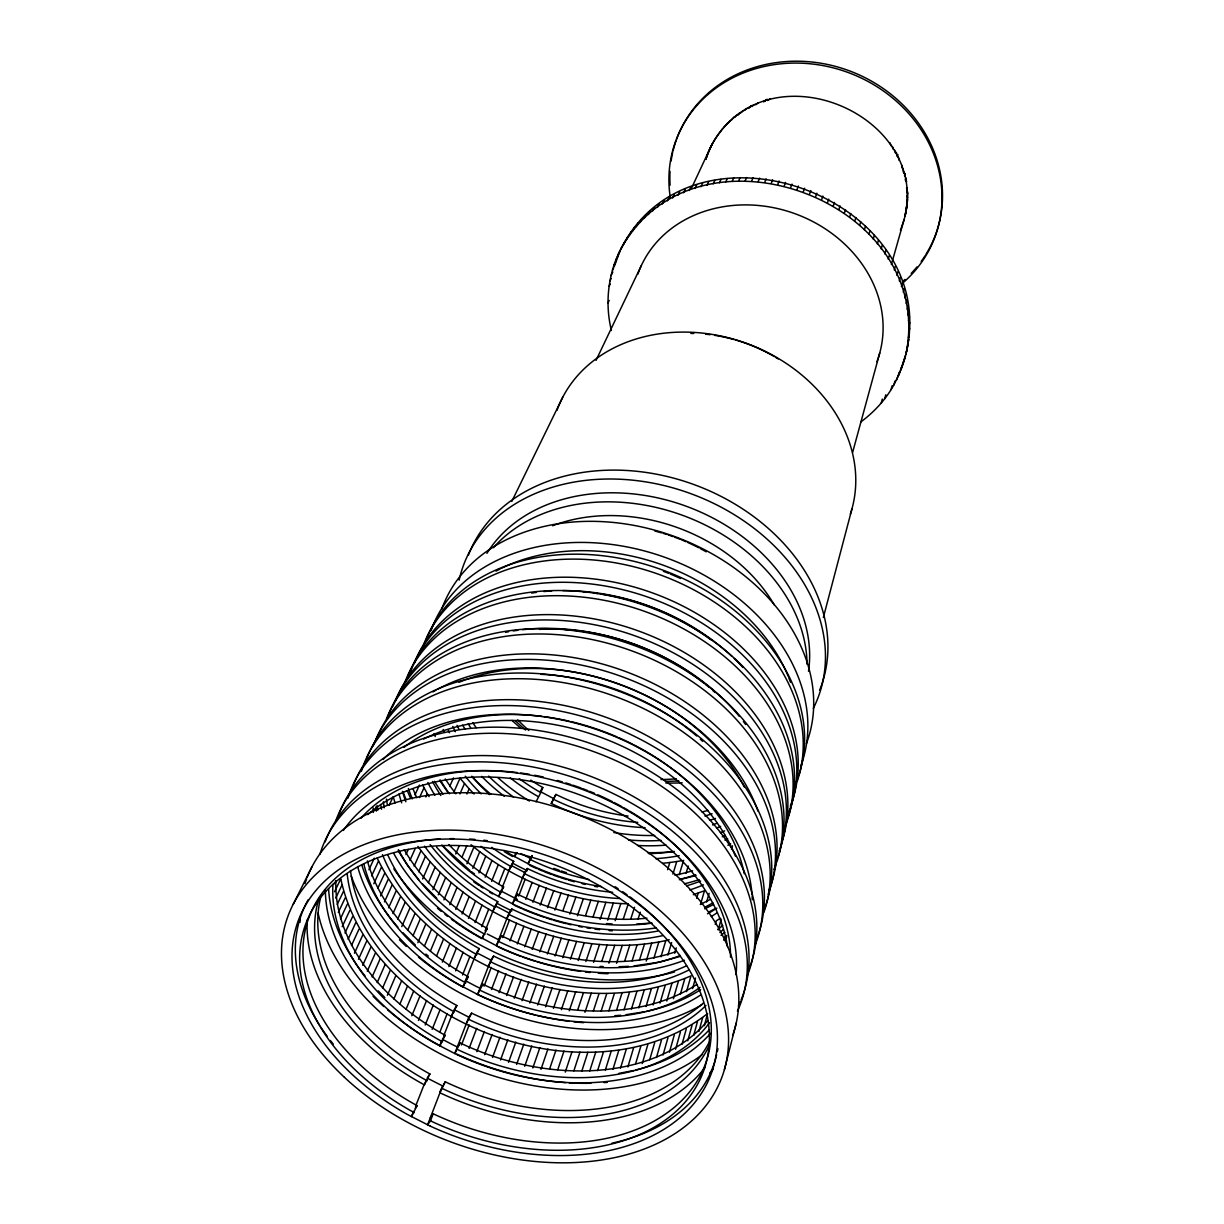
<?xml version="1.0" encoding="UTF-8"?>
<svg xmlns="http://www.w3.org/2000/svg" width="1224" height="1224" viewBox="0 0 1224 1224"><rect width="100%" height="100%" fill="white"/><g stroke="black" fill="none" stroke-linecap="round" stroke-linejoin="round"><path stroke-width="1.5" d="M906.969 348.763C931.816 197.722 693.549 113.71 620.537 249.742C692.004 105.371 944.209 198.028 905.867 354.21L907.933 344.969M891.378 264.522L904.23 219.142C930.653 119.279 782.335 51.515 720.492 131.565A103.642 92.764 20.4 0 0 705.973 159.105M611.403 330.495C604.503 302.313 608.236 271.682 622.297 246.223M906.678 208.157L907.581 199.038M905.133 215.822L906.892 203.781M905.194 215.424L905.944 211.584M905.745 213.282L906.234 210.727M896.534 380.083L899.87 371.285C892.786 391.695 878.159 409 860.931 421.882M908.392 337.686L909.356 333.907M901.002 370.046L905.469 355.756L898.89 375.125M907.81 343.255L908.774 339.461M902.884 364.859L903.847 361.034M904.505 359.581L906.831 350.401M724.394 1069.654L736.236 1023.034M908.744 326.395L909.707 322.631M893.933 384.933L894.912 381.077M908.698 332.056L909.661 328.292M908.514 320.703L909.478 316.955M891.103 389.645L892.097 385.79M908.009 314.996L908.988 311.263M907.229 309.274L908.208 305.556M884.768 398.657L885.778 394.786M823.354 617.477L851.919 508.985M906.188 303.567L907.168 299.849M881.28 402.941L882.305 399.07M904.873 297.86L905.852 294.158M704.351 1025.651L707.594 1013.579C589.937 1105.012 371.958 1024.197 340.777 878.832L334.565 891.715M903.281 292.184L904.276 288.482M698.919 1031.48L702.653 1017.695M901.43 286.538L902.425 282.851M693.702 1035.382L697.466 1021.596M899.303 280.939L900.313 277.267M852.638 452.344L879.75 352.971M896.917 275.4L897.926 271.728M687.75 1040.798L692.019 1025.284M718.228 929.98L721.196 919.163M682.028 1044.256L686.327 1028.741M715.26 924.457L716.254 920.846L720.339 918.245M675.602 1049.213L680.422 1031.985M692.57 988.579L695.492 978.083M731.508 849.395L732.503 845.799M894.27 269.923L895.295 266.266M669.421 1052.212L674.286 1034.999M686.542 991.608L690.979 975.865C578.34 1024.167 429.991 968.719 377.176 858.009M663.041 1054.981L667.952 1037.768M680.314 994.393L684.797 978.664M706.661 901.95L709.124 893.321M907.061 205.571L907.673 193.759L906.632 187.899M888.226 259.197L889.267 255.571M656.462 1057.505L661.419 1040.308M673.384 998.707L678.417 981.235M700.495 904.551L704.473 890.751L693.319 894.729M649.699 1059.8L654.702 1042.603M666.789 1001.033L671.869 983.576M696.67 898.294L698.17 893.122M884.83 253.995L885.885 250.369M881.188 248.885L882.259 245.274M642.248 1063.564L647.802 1044.669M660.011 1003.114L665.137 985.672M674.669 953.236L676.26 947.85M904.521 175.981L905.056 173.885L903.389 171.972L903.052 169.004M635.654 1063.641L640.749 1046.489M653.081 1004.965L658.267 987.523M667.891 955.118L671.624 942.526M877.317 243.897L878.404 240.302M627.881 1066.915L633.542 1048.05M646.012 1006.556L651.245 989.145M660.975 956.755L665.825 940.583L669.268 939.757M686.052 873.248L688.209 866.056M873.232 239.047L874.319 235.452M620.491 1068.231L626.214 1049.381M638.806 1007.918L644.084 990.507M653.922 958.147L658.818 941.99L665.825 940.583M679.259 874.686L683.619 860.304M897.926 154.576L897.391 156.641L896.32 152.296M612.964 1069.286L618.747 1050.452M631.462 1009.035L636.817 991.639M646.196 961.085L651.703 943.153L658.818 941.99M672.909 874.104L676.765 861.528L681.906 860.61M868.918 234.32L870.019 230.755M904.276 219.218L900.466 230.234M605.329 1070.097L611.174 1051.278M624.026 1009.892L629.427 992.511M639.463 960.197L644.482 944.071L651.703 943.153M667.585 869.698L669.819 862.507L676.765 861.528M864.389 229.76L865.506 226.195M614.218 266.679L619.895 251.211L618.135 254.73M597.587 1070.648L603.493 1051.86M616.483 1010.519L621.945 993.154M632.089 960.871L637.153 944.744L644.482 944.071M589.754 1070.969L595.721 1052.196M608.864 1010.886L614.372 993.536M624.638 961.284L629.748 945.173L637.153 944.744M638.071 919.025L640.244 912.171M859.661 225.338L860.778 221.789M581.844 1071.031L587.872 1052.273M601.152 1011.009L606.737 993.674M616.529 963.242L622.282 945.372L629.748 945.173M630.681 919.239L634.537 907.259M854.735 221.1L855.882 217.551M573.872 1070.847L579.962 1052.104M593.395 1010.886L599.026 993.582M608.925 963.181L614.739 945.311L622.282 945.372M623.245 919.209L628.264 903.817C571.241 902.532 514.769 881.418 471.056 844.744M849.624 217.03L850.787 213.496M565.274 1072.117L572.006 1051.691M584.995 1012.263L591.269 993.23M601.871 961.069L607.165 945.02L614.739 945.311M615.198 920.662L620.828 903.572M844.346 213.144L845.509 209.61M557.762 1069.73L564.004 1051.049M577.713 1009.922L583.481 992.649M593.594 962.309L599.546 944.484L607.165 945.02M607.655 920.142L613.346 903.067M838.884 209.442L840.077 205.923M549.668 1068.812L555.971 1050.146M569.252 1010.794L575.663 991.807M585.883 961.513L591.896 943.704L599.546 944.484M600.112 919.392L605.865 902.348M540.977 1069.348L547.924 1048.999M561.342 1009.693L567.829 990.751M578.172 960.473L584.246 942.694L591.896 943.704M593.12 916.715L598.352 901.384M833.284 205.953L834.493 202.434M532.838 1067.94L539.876 1047.622M553.447 1008.362L559.995 989.436M570.445 959.203L576.581 941.44L584.246 942.694M585.562 915.491L590.855 900.176M827.531 202.664L828.755 199.16M524.729 1066.288L531.828 1046M545.537 1006.801L552.162 987.89M562.734 957.704L568.931 939.956L576.581 941.44M577.407 915.736L583.358 898.753M821.656 199.573L822.895 196.085M516.62 1064.421L523.796 1044.149M537.673 1004.996L544.359 986.116M555.038 955.959L561.311 938.242L568.931 939.956M569.879 914.053L575.892 897.085M508.557 1062.31L515.809 1042.068M529.824 1002.976L536.586 984.111M547.373 954.001L553.707 936.314L561.311 938.242M562.979 910.457L568.456 895.188M500.524 1059.969L507.853 1039.757M522.021 1000.712L528.844 981.878M539.753 951.813L546.164 934.141L553.707 936.314M554.916 910.013L561.051 893.076M815.658 196.712L816.913 193.224M492.553 1057.414L499.958 1037.233M514.279 998.233L521.179 979.429M532.195 949.396L538.667 931.755L546.164 934.141M547.511 907.657L553.722 890.751M809.538 194.081L810.824 190.607M484.658 1054.629L492.14 1034.479M506.598 995.54L513.56 976.752M524.698 946.764L531.247 929.138L538.667 931.755M540.182 905.087L546.439 888.196M803.326 191.678L804.627 188.205M476.825 1051.63L484.383 1031.511M498.994 992.618L506.032 973.86M517.278 943.918L523.887 926.323C482.424 909.6 444.297 882.81 417.874 846.396M532.914 902.287L539.249 885.442M797.038 189.506L798.354 186.033M469.098 1048.417L476.733 1028.328M491.482 989.497L498.596 970.77M509.964 940.858L516.635 923.294M525.754 899.303L532.149 882.473M704.825 1067.711A216.709 147.247 20.4 0 1 442.614 1094.042L439.676 1092.649L445.215 1081.771L447.724 1082.98A208.003 141.693 20.4 0 0 709.293 1042.052M325.37 890.292A212.456 146.635 20.4 0 0 435.346 1043.445L454.762 1053.543L460.178 1042.94L462.641 1044.133A203.934 141.112 20.4 0 0 707.671 1020.648M466.329 1023.57L471.653 1013.151L474.071 1014.314A200.828 140.592 20.4 0 0 703.295 1003.037M357.622 866.577A206.045 145.564 20.4 0 0 458.74 984.555L477.574 994.439L482.807 984.203L485.194 985.366A197.798 140.056 20.4 0 0 696.64 984.555M488.498 966.119L493.639 956.066L495.995 957.214A194.876 139.49 20.4 0 0 686.603 965.767M393.776 853.511A200.782 144.508 20.4 0 0 478.033 936.023L496.378 945.708L501.457 935.779L503.783 936.926A192.765 139.046 20.4 0 0 675.816 951.721M506.782 918.75L511.785 908.988L514.08 910.105A189.98 138.419 20.4 0 0 657.747 931.081M436.586 847.176A196.268 143.514 20.4 0 0 494.603 894.316L512.55 903.832L517.492 894.178L519.772 895.295A188.435 138.067 20.4 0 0 646.945 918.168M522.51 878.006L527.376 868.505L529.625 869.606A185.788 137.425 20.4 0 0 612.704 892.296M504.013 850.42A191.954 142.458 20.4 0 0 510.469 854.352L528.034 863.7L532.333 855.653M645.125 827.684A185.436 140.653 20.4 0 1 555.482 805.484L551.274 803.48L555.926 794.437L559.689 796.243A178.092 135.313 20.4 0 0 628.08 816.056M427.054 1078.023L442.598 1085.933L427.574 1124.856L430.496 1120.832L433.204 1113.779L435.484 1114.865A211.339 142.122 20.4 0 0 686.113 1095.939A211.339 142.122 20.4 0 0 629.947 896.886M790.673 187.578L792.005 184.12M461.463 1045.005L469.174 1024.932M484.061 986.161L491.252 967.465M502.727 937.599L509.475 920.05M518.685 896.09L525.142 879.291M439.676 1092.649L445.215 1081.771M471.653 1013.151L468.807 1017.159L454.762 1053.543L457.638 1054.935A212.456 146.635 20.4 0 0 710.532 1033.347M493.639 956.066L490.839 960.075L477.574 994.439L480.374 995.785A206.045 145.564 20.4 0 0 700.281 995.25M511.785 908.988L509.016 912.982L496.378 945.708L499.101 947.039A200.782 144.508 20.4 0 0 684.461 960.259M527.376 868.505L524.637 872.482L512.55 903.832L515.212 905.133A196.268 143.514 20.4 0 0 656.385 927.884M531.95 855.622L528.034 863.7L530.635 864.986A191.954 142.458 20.4 0 0 601.443 886.604M551.274 803.48L555.926 794.437M784.247 185.88L785.594 182.437M413.528 1111.392L411.448 1116.67L417.109 1105.593L413.284 1103.497A211.339 142.122 20.4 0 1 303.46 941.302A211.339 142.122 20.4 0 1 440.043 839.052M415.548 1106.312L424.085 1084.694M307.224 920.035A216.709 147.247 20.4 0 0 419.878 1082.383L424.361 1084.846L425.707 1081.435M441.696 1040.936L439.737 1045.862L445.169 1035.259L441.206 1033.071A203.934 141.112 20.4 0 1 335.881 881.051M443.654 1035.963L452.803 1012.768M475.922 954.169L463.009 986.926L468.257 976.691L464.401 974.549A197.798 140.056 20.4 0 1 367.384 860.9M483.924 933.912L482.179 938.349L487.274 928.419L483.511 926.323A192.765 139.046 20.4 0 1 404.241 849.716M485.194 930.699L494.481 907.152M500.325 892.357L498.658 896.595L503.615 886.941L499.943 884.86A188.435 138.067 20.4 0 1 448.902 844.621M502.207 887.599L510.454 866.714M516.038 852.531L514.447 856.586L517.155 852.608M536.051 801.827L540.794 792.586L542.798 787.506L542.003 787.063A178.092 135.313 20.4 0 1 530.772 780.147M424.361 1084.846L429.915 1073.984L425.86 1071.75A208.003 141.693 20.4 0 1 320.581 897.682M451.549 1015.966L456.889 1005.547L452.972 1003.374A200.828 140.592 20.4 0 1 350.477 870.539M474.147 958.698L479.303 948.646L475.509 946.519A194.876 139.49 20.4 0 1 387.717 854.75M492.782 911.467L497.801 901.706L494.098 899.625A189.98 138.419 20.4 0 1 430.129 844.636M508.817 870.845L513.713 861.344L510.087 859.294A185.788 137.425 20.4 0 1 491.757 847.391M777.76 184.441L779.137 180.999M439.936 1031.893L447.219 1013.579M462.55 974.977L469.955 956.357M481.751 926.629L488.697 909.172M498.841 883.636L504.823 868.581M771.258 183.248L772.635 179.806M432.164 1029.353L440.181 1009.402M455.649 970.861L463.116 952.272M475.034 922.59L482.042 905.163M491.604 881.341L498.306 864.634M425.218 1024.978L433.296 1005.057M448.917 966.577L456.445 948.019M468.471 918.383L475.539 900.971M485.178 877.195L491.956 860.518M764.725 182.3L766.132 178.857M418.424 1020.434L426.579 1000.544M442.338 962.125L449.927 943.582M462.075 913.991L469.19 896.611M478.936 872.865L485.76 856.219M411.815 1015.721L420.046 995.862M436.631 955.806L443.593 938.992M455.833 909.432L463.024 892.082M472.847 868.382L479.732 851.751M758.176 181.611L759.599 178.168M406.077 1009.188L413.697 991.012M430.42 951.017L437.442 934.218M449.789 904.72L457.042 887.4M466.941 863.731L473.887 847.13M900.573 369.587L901.981 366.205M751.643 181.167L753.081 177.74M399.866 1004.154L407.531 986.009M424.407 946.076L431.491 929.307M443.945 899.854L451.243 882.55M461.938 857.274L466.834 845.677M745.125 180.984L746.579 177.556M393.868 998.983L401.594 980.852M417.889 942.664L425.738 924.242M438.284 894.836L445.658 877.562M455.726 853.985L459.245 845.707M738.623 181.06L740.107 177.618M387.365 995.311L395.872 975.574M413.008 935.763L420.199 919.04M432.852 889.68L440.273 872.437M732.182 181.381L733.666 177.939M382.515 988.212L390.364 970.142M407.638 930.408L414.89 913.716M428.385 882.672L435.117 867.173M466.91 794.024L469.159 788.853L460.01 778.219L453.92 791.974M377.191 982.643L385.101 964.604M401.778 926.583L409.811 908.254M422.647 878.985L430.175 861.788M459.933 793.917L464.462 783.589M372.111 976.951L380.083 958.943M397.601 919.316L404.96 902.669M418.654 871.733L425.478 856.295M725.786 181.948L727.301 178.52M367.292 971.168L375.324 953.175M392.965 913.609L400.37 896.993M414.156 866.102L421.025 850.68M449.667 786.466L453.492 777.898M719.452 182.774L720.982 179.347M362.748 965.262L370.826 947.299M388.589 907.795L396.041 891.21M409.902 860.365L415.288 848.4M713.209 183.845L714.74 180.418M358.464 959.279L366.588 941.348M384.458 901.904L391.971 885.334M405.924 854.551L408.25 849.425M707.044 185.161L708.604 181.718M354.455 953.221L362.641 935.304M380.618 895.922L388.176 879.383M425.814 796.946L427.298 793.688L422.494 784.814M351.502 945.448L358.969 929.2M377.818 888.211L384.657 873.355M419.511 797.574L424.009 787.797M700.985 186.706L702.561 183.279M695.048 188.496L696.624 185.069M348.09 939.252L355.603 923.018M373.794 883.743L381.429 867.25M414.951 794.85L419.48 785.089M344.969 933.009L352.527 916.791M371.591 875.925L378.491 861.099M689.219 190.531L690.826 187.104M691.713 187.731L710.149 148.226M342.169 926.706L349.773 910.518M368.914 869.698L374.315 858.192M340.456 918.765L347.325 904.199M683.543 192.78L685.149 189.353M678.004 195.274L679.626 191.831M338.298 912.416L345.199 897.881M389.171 805.193L393.179 796.748L395.107 802.944M672.619 197.967L674.256 194.524M596.042 360.376L641.284 265.654M337.227 904.429L343.393 891.531M335.728 898.064L341.909 885.181M667.401 200.874L669.054 197.431M662.352 203.995L664.02 200.552M334.519 883.759L336.08 880.546M511.8 501.412L562.688 397.326M657.487 207.315L659.17 203.857M652.82 210.819L654.519 207.361M608.022 302.863L609.2 300.461M648.353 214.506L650.051 211.048M609.062 286.37L610.24 283.983M644.084 218.377L645.798 214.919M636.205 226.624L637.933 223.15M609.934 280.939L611.113 278.552M640.03 222.416L641.759 218.943M614.081 264.981L615.856 261.446M629.228 235.482L630.972 231.979M612.444 270.229L613.622 267.872M632.594 230.984L634.338 227.496M611.067 275.553L612.826 272.003M293.209 904.291L311.799 867.128M623.184 244.877L624.944 241.358M615.978 259.809L617.753 256.275M626.091 240.103L627.836 236.615M542.798 787.506L540.136 791.469L553.248 798.385M511.892 864.006L513.713 861.344M503.615 886.941L500.891 890.934L517.385 899.456M495.965 904.383L497.801 901.706M722.129 129.086L720.431 131.565A103.642 92.764 20.4 0 0 706.034 159.089M485.423 931.097L487.274 928.419M479.303 948.646L476.519 952.67L490.839 960.075M514.738 898.156L517.492 894.178M468.257 976.691L465.457 980.73L475.447 986.024L479.976 988.212L482.807 984.203M501.457 935.779L498.673 939.787L487.244 933.973M455.007 1008.239L456.889 1005.547M445.169 1035.259L442.338 1039.298L452.635 1044.715L457.302 1046.964L460.178 1042.94M428.002 1076.676L429.915 1073.984M415.196 1108.286L417.109 1105.593M430.297 1117.787L433.204 1113.779M722.956 128.52L724.73 126.087M725.71 125.567L727.515 123.196L725.633 125.582M728.525 122.752L730.376 120.442M731.417 120.044L734.385 116.663M734.584 117.458L736.557 115.27M737.812 114.995L739.877 112.883M709.124 1030.011C689.479 1050.651 662.842 1063.442 635.394 1070.067M737.735 114.995L739.847 112.883M741.163 112.669L743.243 110.619M744.544 110.481L746.762 108.508M751.811 106.549L754.137 104.729M721.013 935.304L724.776 932.367M755.698 104.82L757.962 103.061M700.633 989.711C684.063 1000.283 665.382 1007.276 646.211 1011.391M767.586 100.521L769.957 99.006M727.867 845.249L730.697 843.719M713.607 904.49L704.703 908.835M679.733 956.525L659.353 962.141L634.093 965.904M696.012 875.527L679.32 879.719M633.619 1070.51L618.931 1073.371M644.436 1011.789L626.137 1014.681M662.765 863.257L669.819 862.507M651.015 923.018L636.434 924.166M614.846 1015.721L620.522 1015.262M628.539 966.348L619.145 966.731M600.112 966.424L603.172 966.562M606.523 923.554L612.184 923.952M561.005 870.891L566.452 872.62M553.814 868.367L559.2 870.264M523.887 926.323L531.247 929.138M553.952 799.532L557.746 801.337A178.612 135.466 20.4 0 0 637.735 822.375M442.568 1088.626L445.092 1089.834A208.707 141.785 20.4 0 0 709.354 1045.112M430.496 1120.832L432.776 1121.934A212.089 142.198 20.4 0 0 707.747 1018.506A212.089 142.198 20.4 0 0 387.136 854.597A212.089 142.198 20.4 0 0 410.484 1110.535L414.339 1112.631M468.807 1017.159L454.058 1009.586M469.19 1019.546L471.623 1020.724A201.486 140.714 20.4 0 0 705.973 1005.455M457.638 1049.534L460.102 1050.727A204.622 141.219 20.4 0 0 709.522 1022.713M480.405 990.415L482.807 991.578A198.456 140.179 20.4 0 0 700.036 987.386M509.016 912.982L495.047 905.714M499.178 941.7L501.519 942.847A193.377 139.169 20.4 0 0 680.299 955.516M491.314 962.11L493.67 963.273A195.503 139.613 20.4 0 0 689.204 969.836M530.13 858.269L520.873 853.541M524.637 872.482L510.989 865.337M515.304 899.839L517.599 900.956A189.031 138.205 20.4 0 0 652.086 923.11M509.567 914.756L511.862 915.873A190.577 138.557 20.4 0 0 662.704 935.626M530.757 859.738L532.991 860.824A184.87 137.195 20.4 0 0 588.759 879.444M525.249 874.028L527.513 875.129A186.354 137.562 20.4 0 0 619.834 898.538M427.222 1080.807L423.167 1078.574A208.707 141.785 20.4 0 1 318.944 898.523M442.583 1041.823L438.605 1039.62A204.622 141.219 20.4 0 1 332.959 884.386M454.364 1011.927L450.432 1009.754A201.486 140.714 20.4 0 1 347.188 873.676M465.808 982.887L461.938 980.745A198.456 140.179 20.4 0 1 363.757 863.869M484.949 934.325L481.185 932.214A193.377 139.169 20.4 0 1 398.427 849.655M476.932 954.674L473.122 952.547A195.503 139.613 20.4 0 1 382.469 854.643M495.536 907.458L491.818 905.362A190.577 138.557 20.4 0 1 424.544 846.166M501.396 892.587L497.709 890.506A189.031 138.205 20.4 0 1 441.788 845.019M540.794 792.586L539.998 792.142A178.612 135.466 20.4 0 1 519.282 778.678M511.54 866.852L507.899 864.787A186.354 137.562 20.4 0 1 480.879 846.335M538.132 796.549L537.091 795.952A185.436 140.653 20.4 0 1 510.224 777.928M471.469 871.702L474.514 873.951M469.985 870.539L443.899 846.962M425.906 954.077L428.308 956.051M415.334 944.974L402.88 932.657M436.815 898.294L422.387 883.774M384.826 997.514L378.231 990.904M469.159 788.853L474.071 793.978M397.861 927.119C382.056 909.111 369.143 888.241 361.906 865.307M903.45 172.033L905.056 173.885M418.761 879.658L407.592 865.506L398.152 850.756M902.134 168.055L901.721 165.118M365.104 976.064C345.137 951.201 330.296 920.953 328.598 888.685M447.372 791.622L439.569 780.3M905.408 179.943L906.647 181.825L905.347 179.867L905.944 177.847L906.403 180.494M906.923 191.816L907.673 193.759M427.298 793.688L429.073 796.594M907.091 195.794L907.642 197.722M907.061 199.772L907.443 201.654M906.479 207.621L906.494 209.457M906.586 187.838L907.611 192.428M410.545 798.339L407.301 790.735M434.076 733.574L435.254 736.573M890.077 142.887L890.98 145.625M892.434 146.421L893.26 149.206M894.622 150.032L895.371 152.862M380.572 804.551L381.582 809.232M898.508 157.468L899.105 160.359M672.114 851.736A196.911 148.425 20.4 0 1 647.588 852.654M490.717 794.146A196.911 148.425 20.4 0 1 472.801 777.393M431.108 630.391A196.911 148.425 20.4 0 1 666.361 557.853A196.911 148.425 20.4 0 1 801.077 765.291M720.661 826.368A180.433 135.986 20.4 0 1 716.591 828.097M661.021 840.414A180.433 135.986 20.4 0 1 628.478 839.924M513.514 797.038A180.433 135.986 20.4 0 1 488.59 776.108M455.389 731.738A180.433 135.986 20.4 0 1 452.773 726.444M663.408 571.333A180.433 135.986 20.4 0 1 668.595 573.337M670.324 574.041A180.433 135.986 20.4 0 1 680.513 578.478M716.759 823.324A179.882 135.833 20.4 0 1 712.597 824.915M654.702 835.472A179.882 135.833 20.4 0 1 613.821 832.534M529.411 801.047A179.882 135.833 20.4 0 1 497.801 777.577M459.077 729.32A179.882 135.833 20.4 0 1 457.026 725.373M724.623 830.882A187.318 141.188 20.4 0 1 720.401 832.672M666.07 845.141A187.318 141.188 20.4 0 1 637.536 845.463M504.38 796.334A187.318 141.188 20.4 0 1 481.675 776.368M449.545 732.748A187.318 141.188 20.4 0 1 448.152 730.009M496.011 571.134A187.318 141.188 20.4 0 1 500.218 568.915M501.656 568.196A187.318 141.188 20.4 0 1 788.195 676.352M788.791 677.821A187.318 141.188 20.4 0 1 790.475 682.258M715.489 818.428A185.436 140.653 20.4 0 1 709.553 820.309M465.089 729.122A185.436 140.653 20.4 0 1 462.626 725.144M712.093 813.776A178.612 135.466 20.4 0 1 704.917 816.01M470.597 727.637A178.612 135.466 20.4 0 1 468.211 723.797M707.931 810.365A178.092 135.313 20.4 0 1 702.102 811.986M476.167 727.714A178.092 135.313 20.4 0 1 472.816 722.665M441.757 609.078A194.356 147.706 20.4 0 1 675.25 536.77A194.356 147.706 20.4 0 1 806.432 743.565M699.241 879.566A191.954 142.458 20.4 0 1 684.446 883.804M442.95 794.131A191.954 142.458 20.4 0 1 434.489 781.249M531.614 593.074A191.954 142.458 20.4 0 1 536.173 592.416M543.884 591.544A191.954 142.458 20.4 0 1 551.718 590.947M562.841 590.611A191.954 142.458 20.4 0 1 731.906 656.37M734.201 658.543A191.954 142.458 20.4 0 1 742.968 667.493M527.391 870.692A201.715 149.726 20.4 0 1 513.162 863.471M410.285 672.726A201.715 149.726 20.4 0 1 651.765 598.505A201.715 149.726 20.4 0 1 788.944 811.68M695.63 874.823A184.87 137.195 20.4 0 1 679.733 879.322M449.438 793.795A184.87 137.195 20.4 0 1 440.319 780.009M692.6 870.769A184.304 137.042 20.4 0 1 674.868 875.16M455.863 793.825A184.304 137.042 20.4 0 1 445.276 778.908M583.42 592.049A184.304 137.042 20.4 0 1 586.556 592.294M594.39 593.105A184.304 137.042 20.4 0 1 597.526 593.502M602.254 594.176A184.304 137.042 20.4 0 1 705.621 635.96M706.891 636.878A184.304 137.042 20.4 0 1 710.685 639.662M597.664 886.91A201.103 149.558 20.4 0 1 594.543 886.344M585.225 884.416A201.103 149.558 20.4 0 1 582.134 883.713M574.408 881.754A201.103 149.558 20.4 0 1 568.273 880.025M566.743 879.566A201.103 149.558 20.4 0 1 560.638 877.654M559.123 877.149A201.103 149.558 20.4 0 1 553.08 875.053M551.58 874.502A201.103 149.558 20.4 0 1 544.114 871.641M542.645 871.044A201.103 149.558 20.4 0 1 538.208 869.193M536.755 868.55A201.103 149.558 20.4 0 1 529.487 865.261M512.519 856.494A201.103 149.558 20.4 0 1 504.334 851.69M414.431 663.163A201.103 149.558 20.4 0 1 656.645 594.451A201.103 149.558 20.4 0 1 790.352 806.126M727.622 838.639A182.315 136.522 20.4 0 1 724.914 840.108M679.259 855.729A182.315 136.522 20.4 0 1 655.651 858.651M481.216 793.871A182.315 136.522 20.4 0 1 465.227 776.23M423.519 644.956A198.915 148.991 20.4 0 1 659.552 574.622A198.915 148.991 20.4 0 1 797.497 780.499M725.082 835.411A181.764 136.369 20.4 0 1 722.298 836.803M674.302 851.445A181.764 136.369 20.4 0 1 648.735 853.618M489.738 794.575A181.764 136.369 20.4 0 1 471.791 776.23M444.358 732.38A181.764 136.369 20.4 0 1 443.195 729.489M424.957 642.891A198.319 148.823 20.4 0 1 659.461 568.9A198.319 148.823 20.4 0 1 798.874 775.098M798.369 776.567A198.319 148.823 20.4 0 1 796.166 782.411M714.877 908.789A196.268 143.514 20.4 0 1 709.063 911.849M405.955 799.272A196.268 143.514 20.4 0 1 402.971 791.622M505.573 632.318A196.268 143.514 20.4 0 1 508.603 631.737M513.193 630.957A196.268 143.514 20.4 0 1 517.828 630.284M522.526 629.702A196.268 143.514 20.4 0 1 739.281 716.361M743.366 721.471A196.268 143.514 20.4 0 1 745.661 724.532M511.923 910.87A206.259 150.827 20.4 0 1 497.388 903.511M392.935 706.172A206.259 150.827 20.4 0 1 639.54 637.505A206.259 150.827 20.4 0 1 779.076 851.261M710.425 899.334A188.435 138.067 20.4 0 1 700.434 904.245M416.772 797.696A188.435 138.067 20.4 0 1 413.085 788.899M539.417 629.365A188.435 138.067 20.4 0 1 555.038 629.121M564.539 629.503A188.435 138.067 20.4 0 1 699.256 679.397M700.511 680.376A188.435 138.067 20.4 0 1 704.274 683.313M705.498 684.308A188.435 138.067 20.4 0 1 709.14 687.337M712.689 690.413A188.435 138.067 20.4 0 1 715.015 692.493M712.888 902.838A189.031 138.205 20.4 0 1 704.55 907.336M412.304 798.798A189.031 138.205 20.4 0 1 408.418 788.47M612.291 930.837A205.617 150.69 20.4 0 1 609.124 930.607M599.607 929.689A205.617 150.69 20.4 0 1 594.849 929.092M590.075 928.404A205.617 150.69 20.4 0 1 586.893 927.899M582.134 927.073A205.617 150.69 20.4 0 1 578.952 926.461M571.027 924.793A205.617 150.69 20.4 0 1 567.875 924.059M566.299 923.676A205.617 150.69 20.4 0 1 553.722 920.264M552.162 919.805A205.617 150.69 20.4 0 1 545.935 917.832M544.389 917.327A205.617 150.69 20.4 0 1 523.031 909.202M521.531 908.545A205.617 150.69 20.4 0 1 514.111 905.194M492.568 893.872A205.617 150.69 20.4 0 1 489.799 892.235M482.96 887.997A205.617 150.69 20.4 0 1 480.267 886.253M478.921 885.365A205.617 150.69 20.4 0 1 473.657 881.754M395.612 700.817A205.617 150.69 20.4 0 1 639.525 631.339A205.617 150.69 20.4 0 1 781.631 842.495M703.448 884.876A186.354 137.562 20.4 0 1 689.755 889.97M434.887 795.325A186.354 137.562 20.4 0 1 427.834 782.519M405.129 681.783A203.337 150.124 20.4 0 1 649.684 613.239A203.337 150.124 20.4 0 1 785.227 826.292M700.618 881.035A185.788 137.425 20.4 0 1 686.695 885.778M440.854 795.508A185.788 137.425 20.4 0 1 432.485 781.463M406.659 679.519A202.71 149.971 20.4 0 1 649.653 607.226A202.71 149.971 20.4 0 1 786.665 820.646M674.592 971.948A211.002 151.898 20.4 0 1 393.853 868.841M373.136 745.798A211.002 151.898 20.4 0 1 624.638 677.637A211.002 151.898 20.4 0 1 768.167 894.209M726.796 935.442A200.782 144.508 20.4 0 1 724.379 937.477M377.849 810.242A200.782 144.508 20.4 0 1 377.053 805.56M432.99 691.897A200.782 144.508 20.4 0 1 435.989 690.168M437.519 689.311A200.782 144.508 20.4 0 1 757.947 811.145M722.711 925.466A192.765 139.046 20.4 0 1 717.998 929.337M387.427 805.163A192.765 139.046 20.4 0 1 386.463 799.15M458.969 682.303A192.765 139.046 20.4 0 1 463.865 680.36M465.518 679.748A192.765 139.046 20.4 0 1 587.398 674.745M589.035 675.128A192.765 139.046 20.4 0 1 744.284 787.001M723.323 929.536A193.377 139.169 20.4 0 1 719.896 932.535M384.183 807.855A193.377 139.169 20.4 0 1 383.372 801.842M540.779 674.317A193.377 139.169 20.4 0 1 550.571 674.959M552.208 675.113A193.377 139.169 20.4 0 1 682.747 724.883M684.063 725.863A193.377 139.169 20.4 0 1 696.701 736.022M700.296 739.204A193.377 139.169 20.4 0 1 702.653 741.361M607.991 973.723A210.329 151.745 20.4 0 1 598.337 973.218M590.259 972.529A210.329 151.745 20.4 0 1 585.393 971.994M580.528 971.366A210.329 151.745 20.4 0 1 536.953 961.773M535.362 961.284A210.329 151.745 20.4 0 1 522.709 957.046M521.149 956.48A210.329 151.745 20.4 0 1 498.076 946.856M481.797 938.594A210.329 151.745 20.4 0 1 476.044 935.35M474.621 934.524A210.329 151.745 20.4 0 1 462.091 926.706M460.729 925.803A210.329 151.745 20.4 0 1 455.359 922.1M454.028 921.152A210.329 151.745 20.4 0 1 451.411 919.255M447.525 916.348A210.329 151.745 20.4 0 1 444.97 914.374M441.206 911.375A210.329 151.745 20.4 0 1 437.519 908.3M375.936 740.199A210.329 151.745 20.4 0 1 627.774 672.343A210.329 151.745 20.4 0 1 769.131 889.619M716.514 913.165A190.577 138.557 20.4 0 1 711.282 916.531M401.671 802.868A190.577 138.557 20.4 0 1 399.024 793.917M386.447 718.794A207.942 151.225 20.4 0 1 632.196 651.015A207.942 151.225 20.4 0 1 776.796 862.063M776.291 863.578A207.942 151.225 20.4 0 1 774.027 869.499M716.866 908.116A189.98 138.419 20.4 0 1 707.503 913.777M405.848 801.751A189.98 138.419 20.4 0 1 402.451 791.347M387.029 719.314A207.284 151.072 20.4 0 1 631.186 644.405A207.284 151.072 20.4 0 1 777.791 857.672M701.811 1004.812A216.541 152.985 20.4 0 1 351.257 876.047M347.968 798.094A216.541 152.985 20.4 0 1 604.029 723.384A216.541 152.985 20.4 0 1 754.856 945.8M383.097 759.507A206.045 145.564 20.4 0 1 602.254 731.524A206.045 145.564 20.4 0 1 752.056 894.943M752.148 896.565A206.045 145.564 20.4 0 1 752.301 899.778M403.966 747.374A197.798 140.056 20.4 0 1 542.125 716.392M543.808 716.606A197.798 140.056 20.4 0 1 569.114 721.166M570.797 721.563A197.798 140.056 20.4 0 1 617.003 736.894M618.594 737.582A197.798 140.056 20.4 0 1 632.716 744.284M634.262 745.064A197.798 140.056 20.4 0 1 744.253 873.752M423.657 739.036A198.456 140.179 20.4 0 1 735.41 856.173M583.741 1022.667A215.837 152.862 20.4 0 1 573.827 1021.795M568.854 1021.214A215.837 152.862 20.4 0 1 537.336 1015.522M535.684 1015.124A215.837 152.862 20.4 0 1 476.335 993.873M462.733 986.911A215.837 152.862 20.4 0 1 418.501 957.153M406.322 946.443A215.837 152.862 20.4 0 1 399.452 939.741M351.395 790.658A215.837 152.862 20.4 0 1 352.986 786.114M353.552 784.63A215.837 152.862 20.4 0 1 608.389 718.167A215.837 152.862 20.4 0 1 758.176 934.891M757.641 936.406A215.837 152.862 20.4 0 1 755.881 940.874M373.32 812.445A195.503 139.613 20.4 0 1 373.259 807.962M361.401 771.197A213.328 152.373 20.4 0 1 362.916 766.652M363.452 765.153A213.328 152.373 20.4 0 1 615.244 696.487A213.328 152.373 20.4 0 1 763.944 912.186M726.781 936.88A194.876 139.49 20.4 0 1 723.675 940.124M376.349 811.13A194.876 139.49 20.4 0 1 376.105 806.647M366.894 757.931A212.639 152.235 20.4 0 1 620.553 691.835A212.639 152.235 20.4 0 1 764.419 908.973M319.862 854.398A223.273 154.132 20.4 0 1 585.944 781.861A223.273 154.132 20.4 0 1 737.445 1011.208M702.545 1054.323A223.273 154.132 20.4 0 1 478.722 1070.862A223.273 154.132 20.4 0 1 318.102 913.073M343.378 830.453A212.456 146.635 20.4 0 1 580.88 788.868A212.456 146.635 20.4 0 1 736.052 974.671M360.851 818.366A203.934 141.112 20.4 0 1 517.232 772.558M520.705 773.002A203.934 141.112 20.4 0 1 529.395 774.318M534.613 775.251A203.934 141.112 20.4 0 1 543.318 777.011M557.195 780.438A203.934 141.112 20.4 0 1 562.382 781.891M565.825 782.932A203.934 141.112 20.4 0 1 570.965 784.553M572.679 785.12A203.934 141.112 20.4 0 1 581.186 788.088M582.869 788.715A203.934 141.112 20.4 0 1 587.918 790.658M589.586 791.316A203.934 141.112 20.4 0 1 594.573 793.381M597.878 794.804A203.934 141.112 20.4 0 1 612.474 801.689M614.066 802.5A203.934 141.112 20.4 0 1 621.93 806.692M623.49 807.565A203.934 141.112 20.4 0 1 628.096 810.212M629.626 811.114A203.934 141.112 20.4 0 1 730.544 957.214M367.812 814.603A204.622 141.219 20.4 0 1 578.83 794.514A204.622 141.219 20.4 0 1 727.469 946.672M740.474 1001.446A222.523 154.01 20.4 0 1 738.485 1005.868M607.272 1082.368A222.523 154.01 20.4 0 1 604.029 1082.628M590.901 1083.255A222.523 154.01 20.4 0 1 569.16 1082.858M565.779 1082.643A222.523 154.01 20.4 0 1 456.797 1054.124M441.13 1046.321A222.523 154.01 20.4 0 1 387.534 1009.8M383.8 1006.495A222.523 154.01 20.4 0 1 373.091 996.305M325.064 842.005A222.523 154.01 20.4 0 1 589.402 775.863A222.523 154.01 20.4 0 1 741.101 999.962M336.187 819.728A219.861 153.581 20.4 0 1 597.832 753.158A219.861 153.581 20.4 0 1 747.237 975.819M339.232 813.623A219.127 153.459 20.4 0 1 601.198 747.359A219.127 153.459 20.4 0 1 748.292 970.693M450.279 838.669A211.339 142.122 20.4 0 1 453.737 838.639M469.496 839.052A211.339 142.122 20.4 0 1 474.82 839.404M483.74 840.23A211.339 142.122 20.4 0 1 487.32 840.643M615.091 886.712A211.339 142.122 20.4 0 1 618.135 888.685M622.634 891.699A211.339 142.122 20.4 0 1 627.055 894.79M716.637 1054.69A219.433 147.584 20.4 0 1 612.031 1143.17M333.265 1044.103A219.433 147.584 20.4 0 1 330.388 1040.507M327.175 1036.269A219.433 147.584 20.4 0 1 320.749 1027.058M319.755 1025.498A219.433 147.584 20.4 0 1 308.203 899.686M717.876 1048.54A219.433 147.584 20.4 0 1 717.31 1051.63M713.179 1069.21A226.96 154.668 20.4 0 1 709.889 1072.928M300.064 922.361A226.96 154.668 20.4 0 1 299.926 917.373M304.975 883.636A226.96 154.668 20.4 0 1 306.551 879.046M307.117 877.531A226.96 154.668 20.4 0 1 573.153 812.858A226.96 154.668 20.4 0 1 732.625 1035.565M670.293 197.508A138.22 123.762 20.4 0 1 848.722 72.721A138.22 123.762 20.4 0 1 901.782 283.861M676.566 139.352A137.991 123.624 20.4 0 1 860.074 75.276A137.991 123.624 20.4 0 1 925.971 254.332M925.069 255.785A137.991 123.624 20.4 0 1 921.182 261.477M916.96 266.939A137.991 123.624 20.4 0 1 911.207 273.396M904.98 279.439A137.991 123.624 20.4 0 1 902.348 281.719M670.109 185.161A137.991 123.624 20.4 0 1 670.033 171.329M671.089 161.048A137.991 123.624 20.4 0 1 672.664 152.587M673.062 150.904A137.991 123.624 20.4 0 1 675.985 140.974M709.997 148.639A103.459 92.672 20.4 0 1 712.184 143.942M556.981 410.407A155.601 127.449 20.4 0 1 744.835 342.766A155.601 127.449 20.4 0 1 850.359 514.111M459.138 580.115A189.23 146.146 20.4 0 1 689.908 493.333A189.23 146.146 20.4 0 1 813.317 708.405M682.181 782.824A189.23 146.146 20.4 0 1 665.81 782.993M520.169 727.607A189.23 146.146 20.4 0 1 511.999 720.385M468.471 555.008A188.144 145.794 20.4 0 1 697.879 486.035A188.144 145.794 20.4 0 1 819.59 690.275M486.938 553.34A173.425 133.921 20.4 0 1 686.251 506.246A173.425 133.921 20.4 0 1 808.513 671.257M676.275 778.77A159.457 122.262 20.4 0 1 661.006 779.504M528.86 730.437A159.457 122.262 20.4 0 1 517.767 719.911M654.871 531.032A159.457 122.262 20.4 0 1 661.572 532.868M663.24 533.358A159.457 122.262 20.4 0 1 666.56 534.398M668.212 534.934A159.457 122.262 20.4 0 1 673.139 536.617M674.776 537.214A159.457 122.262 20.4 0 1 679.657 539.08M681.278 539.723A159.457 122.262 20.4 0 1 686.083 541.742M687.674 542.446A159.457 122.262 20.4 0 1 698.629 547.694M700.159 548.49A159.457 122.262 20.4 0 1 706.202 551.825M552.636 525.754A158.539 121.987 20.4 0 1 774.272 604.931M678.815 780.897A174.42 134.227 20.4 0 1 665.428 781.31M525.632 730.009A174.42 134.227 20.4 0 1 515.671 721.028M493.364 547.755A174.42 134.227 20.4 0 1 683.696 515.732A174.42 134.227 20.4 0 1 807.06 664.234M690.81 333.433A140.27 115.362 20.4 0 1 693.763 333.464M705.667 334.198A140.27 115.362 20.4 0 1 710.134 334.703M714.602 335.33A140.27 115.362 20.4 0 1 733.849 339.476M735.318 339.889A140.27 115.362 20.4 0 1 774.348 356.612M775.649 357.377A140.27 115.362 20.4 0 1 778.219 358.953M637.857 274.176A127.296 109.471 20.4 0 1 795.294 213.817A127.296 109.471 20.4 0 1 876.904 361.707M751.551 105.601L748.216 108.446L751.536 105.601M767.127 99.404L763.531 101.791L767.096 99.404M430.282 1126.141L407.179 1114.345A220.198 147.66 20.4 0 1 382.791 848.538A220.198 147.66 20.4 0 1 715.734 1018.674A220.198 147.66 20.4 0 1 430.282 1126.141M344.449 1077.334A231.428 155.219 20.4 0 0 720.018 1081.924A231.428 155.219 20.4 0 0 450.616 830.132A231.428 155.219 20.4 0 0 344.449 1077.334"/></g></svg>
